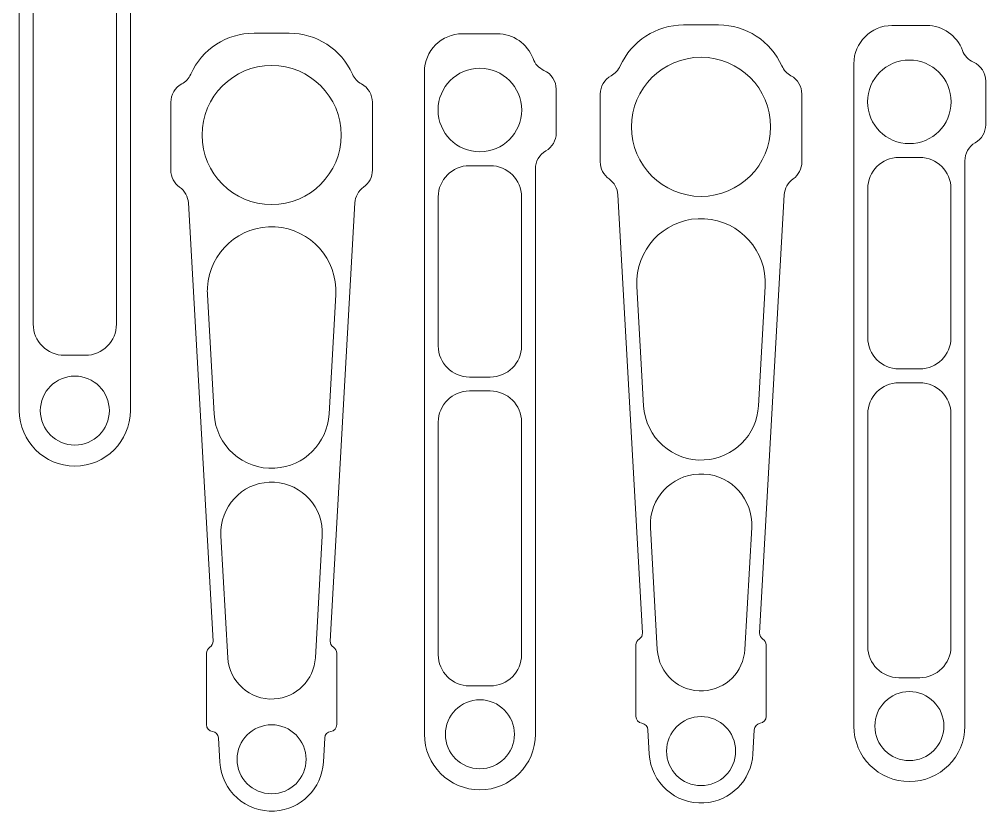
# Model space of a CAD drawing. Header units: inches. Extents: x 2 to 13.3, y -11.5 to -2.3.
# Drawn here: x 7.85 to 13.33, y -11.48 to -6.98 of the extents above; entities that cross this region are included whole.
import ezdxf

# ---------------------------------------------------------------- set-up
doc = ezdxf.new("R2010")
doc.units = ezdxf.units.IN
doc.header["$MEASUREMENT"] = 0
doc.layers.add('Layer 1', color=7, linetype='Continuous')

# ---------------------------------------------------------------- blocks, each defined once
blk = doc.blocks.new('block 42')
at = {"layer": 'Layer 1', "lineweight": 0}
blk.add_open_spline([(8.2324, -2.8302), (8.2324, -2.7937), (8.2029, -2.7642), (8.1664, -2.7642), (8.13, -2.7642), (8.1005, -2.7937), (8.1005, -2.8302), (8.1005, -2.8666), (8.13, -2.8961), (8.1664, -2.8961), (8.2029, -2.8961), (8.2324, -2.8666), (8.2324, -2.8302), (8.2324, -2.8302), (8.2324, -2.8302), (8.2324, -2.8302)], degree=3, knots=[0, 0, 0, 0, 1, 1, 1, 2, 2, 2, 3, 3, 3, 4, 4, 4, 5, 5, 5, 5], dxfattribs=at)
blk = doc.blocks.new('block 43')
at = {"layer": 'Layer 1', "lineweight": 0}
blk.add_open_spline([(8.3623, -9.2003), (8.3623, -9.0921), (8.2746, -9.0044), (8.1664, -9.0044), (8.0583, -9.0044), (7.9706, -9.0921), (7.9706, -9.2003), (7.9706, -9.3084), (8.0583, -9.3961), (8.1664, -9.3961), (8.2746, -9.3961), (8.3623, -9.3084), (8.3623, -9.2003), (8.3623, -9.2003), (8.3623, -9.2003), (8.3623, -9.2003)], degree=3, knots=[0, 0, 0, 0, 1, 1, 1, 2, 2, 2, 3, 3, 3, 4, 4, 4, 5, 5, 5, 5], dxfattribs=at)
blk = doc.blocks.new('block 44')
at = {"layer": 'Layer 1', "lineweight": 0}
blk.add_lwpolyline([(7.9302, -5.7987), (7.9302, -3.2042)], dxfattribs=at)
blk = doc.blocks.new('block 45')
at = {"layer": 'Layer 1', "lineweight": 0}
blk.add_open_spline([(8.1074, -3.027), (8.0095, -3.027), (7.9302, -3.1063), (7.9302, -3.2042)], degree=3, dxfattribs=at)
blk = doc.blocks.new('block 46')
at = {"layer": 'Layer 1', "lineweight": 0}
blk.add_lwpolyline([(8.1074, -3.027), (8.2255, -3.027)], dxfattribs=at)
blk = doc.blocks.new('block 47')
at = {"layer": 'Layer 1', "lineweight": 0}
blk.add_open_spline([(8.4027, -3.2042), (8.4027, -3.1063), (8.3233, -3.027), (8.2255, -3.027)], degree=3, dxfattribs=at)
blk = doc.blocks.new('block 48')
at = {"layer": 'Layer 1', "lineweight": 0}
blk.add_lwpolyline([(8.4027, -3.2042), (8.4027, -5.7987)], dxfattribs=at)
blk = doc.blocks.new('block 49')
at = {"layer": 'Layer 1', "lineweight": 0}
blk.add_open_spline([(8.2255, -5.9758), (8.3233, -5.9758), (8.4027, -5.8965), (8.4027, -5.7987)], degree=3, dxfattribs=at)
blk = doc.blocks.new('block 50')
at = {"layer": 'Layer 1', "lineweight": 0}
blk.add_lwpolyline([(8.2255, -5.9758), (8.1074, -5.9758)], dxfattribs=at)
blk = doc.blocks.new('block 51')
at = {"layer": 'Layer 1', "lineweight": 0}
blk.add_open_spline([(7.9302, -5.7987), (7.9302, -5.8965), (8.0095, -5.9758), (8.1074, -5.9758)], degree=3, dxfattribs=at)
blk = doc.blocks.new('block 52')
at = {"layer": 'Layer 1', "lineweight": 0}
blk.add_lwpolyline([(7.9302, -8.7091), (7.9302, -6.2318)], dxfattribs=at)
blk = doc.blocks.new('block 53')
at = {"layer": 'Layer 1', "lineweight": 0}
blk.add_open_spline([(8.1074, -6.0546), (8.0095, -6.0546), (7.9302, -6.1339), (7.9302, -6.2318)], degree=3, dxfattribs=at)
blk = doc.blocks.new('block 54')
at = {"layer": 'Layer 1', "lineweight": 0}
blk.add_lwpolyline([(8.1074, -6.0546), (8.2255, -6.0546)], dxfattribs=at)
blk = doc.blocks.new('block 55')
at = {"layer": 'Layer 1', "lineweight": 0}
blk.add_open_spline([(8.4027, -6.2318), (8.4027, -6.1339), (8.3233, -6.0546), (8.2255, -6.0546)], degree=3, dxfattribs=at)
blk = doc.blocks.new('block 56')
at = {"layer": 'Layer 1', "lineweight": 0}
blk.add_lwpolyline([(8.4027, -6.2318), (8.4027, -8.7091)], dxfattribs=at)
blk = doc.blocks.new('block 57')
at = {"layer": 'Layer 1', "lineweight": 0}
blk.add_open_spline([(8.2255, -8.8863), (8.3233, -8.8863), (8.4027, -8.807), (8.4027, -8.7091)], degree=3, dxfattribs=at)
blk = doc.blocks.new('block 58')
at = {"layer": 'Layer 1', "lineweight": 0}
blk.add_lwpolyline([(8.2255, -8.8863), (8.1074, -8.8863)], dxfattribs=at)
blk = doc.blocks.new('block 59')
at = {"layer": 'Layer 1', "lineweight": 0}
blk.add_open_spline([(7.9302, -8.7091), (7.9302, -8.807), (8.0095, -8.8863), (8.1074, -8.8863)], degree=3, dxfattribs=at)
blk = doc.blocks.new('block 60')
at = {"layer": 'Layer 1', "lineweight": 0}
blk.add_lwpolyline([(7.8515, -2.8302), (7.8515, -9.2003)], dxfattribs=at)
blk = doc.blocks.new('block 61')
at = {"layer": 'Layer 1', "lineweight": 0}
blk.add_open_spline([(7.8515, -9.2003), (7.8515, -9.3742), (7.9925, -9.5152), (8.1664, -9.5152), (8.3404, -9.5152), (8.4814, -9.3742), (8.4814, -9.2003)], degree=3, knots=[0, 0, 0, 0, 1, 1, 1, 2, 2, 2, 2], dxfattribs=at)
blk = doc.blocks.new('block 62')
at = {"layer": 'Layer 1', "lineweight": 0}
blk.add_lwpolyline([(8.4814, -9.2003), (8.4814, -2.8302)], dxfattribs=at)
blk = doc.blocks.new('block 63')
at = {"layer": 'Layer 1', "lineweight": 0}
blk.add_open_spline([(8.4814, -2.8302), (8.4814, -2.6562), (8.3404, -2.5152), (8.1664, -2.5152), (7.9925, -2.5152), (7.8515, -2.6562), (7.8515, -2.8302)], degree=3, knots=[0, 0, 0, 0, 1, 1, 1, 2, 2, 2, 2], dxfattribs=at)
blk = doc.blocks.new('block 41')
at = {"layer": 'Layer 1'}
for name in ['block 63', 'block 42', 'block 60', 'block 62', 'block 45', 'block 46', 'block 47', 'block 44', 'block 48', 'block 51', 'block 49', 'block 50', 'block 53', 'block 54', 'block 55', 'block 52', 'block 56', 'block 59', 'block 57', 'block 58', 'block 43', 'block 61']:
    blk.add_blockref(name, (0, 0), dxfattribs=at)
blk = doc.blocks.new('block 228')
at = {"layer": 'Layer 1', "lineweight": 0}
blk.add_open_spline([(9.4787, -11.1793), (9.4787, -11.0711), (9.391, -10.9834), (9.2829, -10.9834), (9.1747, -10.9834), (9.087, -11.0711), (9.087, -11.1793), (9.087, -11.2875), (9.1747, -11.3751), (9.2829, -11.3751), (9.391, -11.3751), (9.4787, -11.2875), (9.4787, -11.1793), (9.4787, -11.1793), (9.4787, -11.1793), (9.4787, -11.1793)], degree=3, knots=[0, 0, 0, 0, 1, 1, 1, 2, 2, 2, 3, 3, 3, 4, 4, 4, 5, 5, 5, 5], dxfattribs=at)
blk = doc.blocks.new('block 229')
at = {"layer": 'Layer 1', "lineweight": 0}
blk.add_open_spline([(9.6775, -7.636), (9.6775, -7.418), (9.5008, -7.2413), (9.2828, -7.2413), (9.0648, -7.2413), (8.8881, -7.418), (8.8881, -7.636), (8.8881, -7.854), (9.0648, -8.0307), (9.2828, -8.0307), (9.5008, -8.0307), (9.6775, -7.854), (9.6775, -7.636), (9.6775, -7.636), (9.6775, -7.636), (9.6775, -7.636)], degree=3, knots=[0, 0, 0, 0, 1, 1, 1, 2, 2, 2, 3, 3, 3, 4, 4, 4, 5, 5, 5, 5], dxfattribs=at)
blk = doc.blocks.new('block 230')
at = {"layer": 'Layer 1', "lineweight": 0}
blk.add_open_spline([(9.8048, -7.9318), (9.8361, -7.9097), (9.8547, -7.8737), (9.8547, -7.8354)], degree=3, dxfattribs=at)
blk = doc.blocks.new('block 231')
at = {"layer": 'Layer 1', "lineweight": 0}
blk.add_lwpolyline([(9.8547, -7.8354), (9.8547, -7.45)], dxfattribs=at)
blk = doc.blocks.new('block 232')
at = {"layer": 'Layer 1', "lineweight": 0}
blk.add_open_spline([(9.8547, -7.45), (9.8547, -7.4067), (9.831, -7.3668), (9.793, -7.3462)], degree=3, dxfattribs=at)
blk = doc.blocks.new('block 233')
at = {"layer": 'Layer 1', "lineweight": 0}
blk.add_open_spline([(9.7416, -7.2907), (9.7522, -7.3143), (9.7702, -7.3338), (9.793, -7.3462)], degree=3, dxfattribs=at)
blk = doc.blocks.new('block 234')
at = {"layer": 'Layer 1', "lineweight": 0}
blk.add_open_spline([(9.7416, -7.2907), (9.6782, -7.149), (9.5374, -7.0579), (9.3823, -7.0579)], degree=3, dxfattribs=at)
blk = doc.blocks.new('block 235')
at = {"layer": 'Layer 1', "lineweight": 0}
blk.add_lwpolyline([(9.3823, -7.0579), (9.1834, -7.0579)], dxfattribs=at)
blk = doc.blocks.new('block 236')
at = {"layer": 'Layer 1', "lineweight": 0}
blk.add_open_spline([(9.1834, -7.0579), (9.0283, -7.0579), (8.8875, -7.149), (8.8241, -7.2907)], degree=3, dxfattribs=at)
blk = doc.blocks.new('block 237')
at = {"layer": 'Layer 1', "lineweight": 0}
blk.add_open_spline([(8.7727, -7.3462), (8.7955, -7.3338), (8.8135, -7.3143), (8.8241, -7.2907)], degree=3, dxfattribs=at)
blk = doc.blocks.new('block 238')
at = {"layer": 'Layer 1', "lineweight": 0}
blk.add_open_spline([(8.7727, -7.3462), (8.7347, -7.3668), (8.711, -7.4067), (8.711, -7.45)], degree=3, dxfattribs=at)
blk = doc.blocks.new('block 239')
at = {"layer": 'Layer 1', "lineweight": 0}
blk.add_lwpolyline([(8.711, -7.45), (8.711, -7.8354)], dxfattribs=at)
blk = doc.blocks.new('block 240')
at = {"layer": 'Layer 1', "lineweight": 0}
blk.add_open_spline([(8.711, -7.8354), (8.711, -7.8737), (8.7296, -7.9097), (8.7609, -7.9318)], degree=3, dxfattribs=at)
blk = doc.blocks.new('block 241')
at = {"layer": 'Layer 1', "lineweight": 0}
blk.add_open_spline([(8.8106, -8.0216), (8.8086, -7.9857), (8.7903, -7.9526), (8.7609, -7.9318)], degree=3, dxfattribs=at)
blk = doc.blocks.new('block 242')
at = {"layer": 'Layer 1', "lineweight": 0}
blk.add_lwpolyline([(8.8106, -8.0216), (8.9504, -10.5079)], dxfattribs=at)
blk = doc.blocks.new('block 243')
at = {"layer": 'Layer 1', "lineweight": 0}
blk.add_open_spline([(8.9319, -10.5435), (8.9441, -10.5359), (8.9512, -10.5222), (8.9504, -10.5079)], degree=3, dxfattribs=at)
blk = doc.blocks.new('block 244')
at = {"layer": 'Layer 1', "lineweight": 0}
blk.add_open_spline([(8.9319, -10.5435), (8.9203, -10.5507), (8.9133, -10.5633), (8.9133, -10.5769)], degree=3, dxfattribs=at)
blk = doc.blocks.new('block 245')
at = {"layer": 'Layer 1', "lineweight": 0}
blk.add_lwpolyline([(8.9133, -10.5769), (8.9133, -10.9824)], dxfattribs=at)
blk = doc.blocks.new('block 246')
at = {"layer": 'Layer 1', "lineweight": 0}
blk.add_open_spline([(8.9133, -10.9824), (8.9133, -11.0021), (8.9279, -11.0188), (8.9473, -11.0214)], degree=3, dxfattribs=at)
blk = doc.blocks.new('block 247')
at = {"layer": 'Layer 1', "lineweight": 0}
blk.add_open_spline([(8.9813, -11.0583), (8.9802, -11.0394), (8.966, -11.024), (8.9473, -11.0214)], degree=3, dxfattribs=at)
blk = doc.blocks.new('block 248')
at = {"layer": 'Layer 1', "lineweight": 0}
blk.add_lwpolyline([(8.9813, -11.0583), (8.989, -11.1958)], dxfattribs=at)
blk = doc.blocks.new('block 249')
at = {"layer": 'Layer 1', "lineweight": 0}
blk.add_open_spline([(8.989, -11.1958), (8.9981, -11.3581), (9.1371, -11.4822), (9.2994, -11.4731), (9.4489, -11.4647), (9.5683, -11.3453), (9.5767, -11.1958)], degree=3, knots=[0, 0, 0, 0, 1, 1, 1, 2, 2, 2, 2], dxfattribs=at)
blk = doc.blocks.new('block 250')
at = {"layer": 'Layer 1', "lineweight": 0}
blk.add_lwpolyline([(9.5767, -11.1958), (9.5844, -11.0583)], dxfattribs=at)
blk = doc.blocks.new('block 251')
at = {"layer": 'Layer 1', "lineweight": 0}
blk.add_open_spline([(9.6184, -11.0214), (9.5997, -11.024), (9.5855, -11.0394), (9.5844, -11.0583)], degree=3, dxfattribs=at)
blk = doc.blocks.new('block 252')
at = {"layer": 'Layer 1', "lineweight": 0}
blk.add_open_spline([(9.6184, -11.0214), (9.6379, -11.0188), (9.6524, -11.0021), (9.6524, -10.9824)], degree=3, dxfattribs=at)
blk = doc.blocks.new('block 253')
at = {"layer": 'Layer 1', "lineweight": 0}
blk.add_lwpolyline([(9.6524, -10.9824), (9.6524, -10.5769)], dxfattribs=at)
blk = doc.blocks.new('block 254')
at = {"layer": 'Layer 1', "lineweight": 0}
blk.add_open_spline([(9.6524, -10.5769), (9.6524, -10.5633), (9.6454, -10.5507), (9.6338, -10.5435)], degree=3, dxfattribs=at)
blk = doc.blocks.new('block 255')
at = {"layer": 'Layer 1', "lineweight": 0}
blk.add_open_spline([(9.6153, -10.5079), (9.6145, -10.5222), (9.6216, -10.5359), (9.6338, -10.5435)], degree=3, dxfattribs=at)
blk = doc.blocks.new('block 256')
at = {"layer": 'Layer 1', "lineweight": 0}
blk.add_lwpolyline([(9.6153, -10.5079), (9.7551, -8.0216)], dxfattribs=at)
blk = doc.blocks.new('block 257')
at = {"layer": 'Layer 1', "lineweight": 0}
blk.add_open_spline([(9.8048, -7.9318), (9.7754, -7.9526), (9.7571, -7.9857), (9.7551, -8.0216)], degree=3, dxfattribs=at)
blk = doc.blocks.new('block 258')
at = {"layer": 'Layer 1', "lineweight": 0}
blk.add_lwpolyline([(8.9568, -9.2193), (8.9188, -8.5423)], dxfattribs=at)
blk = doc.blocks.new('block 259')
at = {"layer": 'Layer 1', "lineweight": 0}
blk.add_open_spline([(9.6469, -8.5423), (9.6582, -8.3412), (9.5044, -8.169), (9.3033, -8.1577), (9.1022, -8.1464), (8.9301, -8.3003), (8.9188, -8.5013), (8.918, -8.515), (8.918, -8.5286), (8.9188, -8.5423)], degree=3, knots=[0, 0, 0, 0, 1, 1, 1, 2, 2, 2, 3, 3, 3, 3], dxfattribs=at)
blk = doc.blocks.new('block 260')
at = {"layer": 'Layer 1', "lineweight": 0}
blk.add_lwpolyline([(9.6469, -8.5423), (9.6089, -9.2193)], dxfattribs=at)
blk = doc.blocks.new('block 261')
at = {"layer": 'Layer 1', "lineweight": 0}
blk.add_open_spline([(8.9568, -9.2193), (8.9669, -9.3993), (9.1211, -9.5371), (9.3012, -9.527), (9.4671, -9.5177), (9.5996, -9.3852), (9.6089, -9.2193)], degree=3, knots=[0, 0, 0, 0, 1, 1, 1, 2, 2, 2, 2], dxfattribs=at)
blk = doc.blocks.new('block 262')
at = {"layer": 'Layer 1', "lineweight": 0}
blk.add_lwpolyline([(9.0345, -10.6027), (8.9956, -9.9101)], dxfattribs=at)
blk = doc.blocks.new('block 263')
at = {"layer": 'Layer 1', "lineweight": 0}
blk.add_open_spline([(9.5701, -9.9101), (9.579, -9.7514), (9.4576, -9.6156), (9.299, -9.6067), (9.1404, -9.5978), (9.0045, -9.7191), (8.9956, -9.8778), (8.995, -9.8885), (8.995, -9.8993), (8.9956, -9.9101)], degree=3, knots=[0, 0, 0, 0, 1, 1, 1, 2, 2, 2, 3, 3, 3, 3], dxfattribs=at)
blk = doc.blocks.new('block 264')
at = {"layer": 'Layer 1', "lineweight": 0}
blk.add_lwpolyline([(9.5701, -9.9101), (9.5311, -10.6027)], dxfattribs=at)
blk = doc.blocks.new('block 265')
at = {"layer": 'Layer 1', "lineweight": 0}
blk.add_open_spline([(9.0345, -10.6027), (9.0423, -10.7398), (9.1597, -10.8447), (9.2968, -10.837), (9.4232, -10.8299), (9.524, -10.7291), (9.5311, -10.6027)], degree=3, knots=[0, 0, 0, 0, 1, 1, 1, 2, 2, 2, 2], dxfattribs=at)
blk = doc.blocks.new('block 227')
at = {"layer": 'Layer 1'}
for name in ['block 236', 'block 235', 'block 234', 'block 237', 'block 229', 'block 233', 'block 238', 'block 232', 'block 239', 'block 231', 'block 240', 'block 230', 'block 241', 'block 257', 'block 242', 'block 256', 'block 259', 'block 258', 'block 260', 'block 261', 'block 263', 'block 262', 'block 264', 'block 243', 'block 255', 'block 244', 'block 245', 'block 254', 'block 253', 'block 265', 'block 246', 'block 228', 'block 252', 'block 247', 'block 248', 'block 250', 'block 251', 'block 249']:
    blk.add_blockref(name, (0, 0), dxfattribs=at)
blk = doc.blocks.new('block 289')
at = {"layer": 'Layer 1', "lineweight": 0}
blk.add_open_spline([(10.6605, -11.0374), (10.6605, -10.9292), (10.5728, -10.8415), (10.4646, -10.8415), (10.3565, -10.8415), (10.2688, -10.9292), (10.2688, -11.0374), (10.2688, -11.1456), (10.3565, -11.2332), (10.4646, -11.2332), (10.5728, -11.2332), (10.6605, -11.1456), (10.6605, -11.0374), (10.6605, -11.0374), (10.6605, -11.0374), (10.6605, -11.0374)], degree=3, knots=[0, 0, 0, 0, 1, 1, 1, 2, 2, 2, 3, 3, 3, 4, 4, 4, 5, 5, 5, 5], dxfattribs=at)
blk = doc.blocks.new('block 290')
at = {"layer": 'Layer 1', "lineweight": 0}
blk.add_open_spline([(10.7018, -7.4941), (10.7018, -7.3631), (10.5956, -7.2569), (10.4646, -7.2569), (10.3336, -7.2569), (10.2274, -7.3631), (10.2274, -7.4941), (10.2274, -7.6251), (10.3336, -7.7313), (10.4646, -7.7313), (10.5956, -7.7313), (10.7018, -7.6251), (10.7018, -7.4941), (10.7018, -7.4941), (10.7018, -7.4941), (10.7018, -7.4941)], degree=3, knots=[0, 0, 0, 0, 1, 1, 1, 2, 2, 2, 3, 3, 3, 4, 4, 4, 5, 5, 5, 5], dxfattribs=at)
blk = doc.blocks.new('block 291')
at = {"layer": 'Layer 1', "lineweight": 0}
blk.add_open_spline([(10.2284, -8.8327), (10.2284, -8.9305), (10.3077, -9.0098), (10.4056, -9.0098)], degree=3, dxfattribs=at)
blk = doc.blocks.new('block 292')
at = {"layer": 'Layer 1', "lineweight": 0}
blk.add_lwpolyline([(10.5237, -9.0098), (10.4056, -9.0098)], dxfattribs=at)
blk = doc.blocks.new('block 293')
at = {"layer": 'Layer 1', "lineweight": 0}
blk.add_open_spline([(10.5237, -9.0098), (10.6215, -9.0098), (10.7008, -8.9305), (10.7008, -8.8327)], degree=3, dxfattribs=at)
blk = doc.blocks.new('block 294')
at = {"layer": 'Layer 1', "lineweight": 0}
blk.add_lwpolyline([(10.7008, -7.9872), (10.7008, -8.8327)], dxfattribs=at)
blk = doc.blocks.new('block 295')
at = {"layer": 'Layer 1', "lineweight": 0}
blk.add_open_spline([(10.7008, -7.9872), (10.7008, -7.8894), (10.6215, -7.81), (10.5237, -7.81)], degree=3, dxfattribs=at)
blk = doc.blocks.new('block 296')
at = {"layer": 'Layer 1', "lineweight": 0}
blk.add_lwpolyline([(10.4056, -7.81), (10.5237, -7.81)], dxfattribs=at)
blk = doc.blocks.new('block 297')
at = {"layer": 'Layer 1', "lineweight": 0}
blk.add_open_spline([(10.4056, -7.81), (10.3077, -7.81), (10.2284, -7.8894), (10.2284, -7.9872)], degree=3, dxfattribs=at)
blk = doc.blocks.new('block 298')
at = {"layer": 'Layer 1', "lineweight": 0}
blk.add_lwpolyline([(10.2284, -8.8327), (10.2284, -7.9872)], dxfattribs=at)
blk = doc.blocks.new('block 299')
at = {"layer": 'Layer 1', "lineweight": 0}
blk.add_lwpolyline([(10.2284, -10.5856), (10.2284, -9.2657)], dxfattribs=at)
blk = doc.blocks.new('block 300')
at = {"layer": 'Layer 1', "lineweight": 0}
blk.add_open_spline([(10.4056, -9.0886), (10.3077, -9.0886), (10.2284, -9.1679), (10.2284, -9.2657)], degree=3, dxfattribs=at)
blk = doc.blocks.new('block 301')
at = {"layer": 'Layer 1', "lineweight": 0}
blk.add_lwpolyline([(10.4056, -9.0886), (10.5237, -9.0886)], dxfattribs=at)
blk = doc.blocks.new('block 302')
at = {"layer": 'Layer 1', "lineweight": 0}
blk.add_open_spline([(10.7008, -9.2657), (10.7008, -9.1679), (10.6215, -9.0886), (10.5237, -9.0886)], degree=3, dxfattribs=at)
blk = doc.blocks.new('block 303')
at = {"layer": 'Layer 1', "lineweight": 0}
blk.add_lwpolyline([(10.7008, -9.2657), (10.7008, -10.5856)], dxfattribs=at)
blk = doc.blocks.new('block 304')
at = {"layer": 'Layer 1', "lineweight": 0}
blk.add_open_spline([(10.5237, -10.7628), (10.6215, -10.7628), (10.7008, -10.6835), (10.7008, -10.5856)], degree=3, dxfattribs=at)
blk = doc.blocks.new('block 305')
at = {"layer": 'Layer 1', "lineweight": 0}
blk.add_lwpolyline([(10.5237, -10.7628), (10.4056, -10.7628)], dxfattribs=at)
blk = doc.blocks.new('block 306')
at = {"layer": 'Layer 1', "lineweight": 0}
blk.add_open_spline([(10.2284, -10.5856), (10.2284, -10.6835), (10.3077, -10.7628), (10.4056, -10.7628)], degree=3, dxfattribs=at)
blk = doc.blocks.new('block 307')
at = {"layer": 'Layer 1', "lineweight": 0}
blk.add_open_spline([(10.8977, -7.3766), (10.8977, -7.3301), (10.8705, -7.288), (10.8282, -7.2689)], degree=3, dxfattribs=at)
blk = doc.blocks.new('block 308')
at = {"layer": 'Layer 1', "lineweight": 0}
blk.add_lwpolyline([(10.8977, -7.6242), (10.8977, -7.3766)], dxfattribs=at)
blk = doc.blocks.new('block 309')
at = {"layer": 'Layer 1', "lineweight": 0}
blk.add_open_spline([(10.8386, -7.7264), (10.8752, -7.7053), (10.8977, -7.6664), (10.8977, -7.6242)], degree=3, dxfattribs=at)
blk = doc.blocks.new('block 310')
at = {"layer": 'Layer 1', "lineweight": 0}
blk.add_open_spline([(10.8386, -7.7264), (10.8021, -7.7475), (10.7796, -7.7865), (10.7796, -7.8287)], degree=3, dxfattribs=at)
blk = doc.blocks.new('block 311')
at = {"layer": 'Layer 1', "lineweight": 0}
blk.add_lwpolyline([(10.7796, -11.0374), (10.7796, -7.8287)], dxfattribs=at)
blk = doc.blocks.new('block 312')
at = {"layer": 'Layer 1', "lineweight": 0}
blk.add_open_spline([(10.1497, -11.0374), (10.1497, -11.2113), (10.2907, -11.3524), (10.4646, -11.3524), (10.6386, -11.3524), (10.7796, -11.2113), (10.7796, -11.0374)], degree=3, knots=[0, 0, 0, 0, 1, 1, 1, 2, 2, 2, 2], dxfattribs=at)
blk = doc.blocks.new('block 313')
at = {"layer": 'Layer 1', "lineweight": 0}
blk.add_lwpolyline([(10.1497, -7.2775), (10.1497, -11.0374)], dxfattribs=at)
blk = doc.blocks.new('block 314')
at = {"layer": 'Layer 1', "lineweight": 0}
blk.add_open_spline([(10.3662, -7.061), (10.2466, -7.061), (10.1497, -7.158), (10.1497, -7.2775)], degree=3, dxfattribs=at)
blk = doc.blocks.new('block 315')
at = {"layer": 'Layer 1', "lineweight": 0}
blk.add_lwpolyline([(10.5631, -7.061), (10.3662, -7.061)], dxfattribs=at)
blk = doc.blocks.new('block 316')
at = {"layer": 'Layer 1', "lineweight": 0}
blk.add_open_spline([(10.7661, -7.2023), (10.7346, -7.1174), (10.6536, -7.061), (10.5631, -7.061)], degree=3, dxfattribs=at)
blk = doc.blocks.new('block 317')
at = {"layer": 'Layer 1', "lineweight": 0}
blk.add_open_spline([(10.7661, -7.2023), (10.7771, -7.2319), (10.7994, -7.2559), (10.8282, -7.2689)], degree=3, dxfattribs=at)
blk = doc.blocks.new('block 340')
at = {"layer": 'Layer 1', "lineweight": 0}
blk.add_open_spline([(11.9154, -11.1328), (11.9154, -11.0246), (11.8277, -10.937), (11.7196, -10.937), (11.6114, -10.937), (11.5237, -11.0246), (11.5237, -11.1328), (11.5237, -11.241), (11.6114, -11.3287), (11.7196, -11.3287), (11.8277, -11.3287), (11.9154, -11.241), (11.9154, -11.1328), (11.9154, -11.1328), (11.9154, -11.1328), (11.9154, -11.1328)], degree=3, knots=[0, 0, 0, 0, 1, 1, 1, 2, 2, 2, 3, 3, 3, 4, 4, 4, 5, 5, 5, 5], dxfattribs=at)
blk = doc.blocks.new('block 341')
at = {"layer": 'Layer 1', "lineweight": 0}
blk.add_open_spline([(12.1142, -7.5895), (12.1142, -7.3715), (11.9375, -7.1948), (11.7196, -7.1948), (11.5016, -7.1948), (11.3249, -7.3715), (11.3249, -7.5895), (11.3249, -7.8075), (11.5016, -7.9842), (11.7196, -7.9842), (11.9375, -7.9842), (12.1142, -7.8075), (12.1142, -7.5895), (12.1142, -7.5895), (12.1142, -7.5895), (12.1142, -7.5895)], degree=3, knots=[0, 0, 0, 0, 1, 1, 1, 2, 2, 2, 3, 3, 3, 4, 4, 4, 5, 5, 5, 5], dxfattribs=at)
blk = doc.blocks.new('block 342')
at = {"layer": 'Layer 1', "lineweight": 0}
blk.add_open_spline([(12.2415, -7.8853), (12.2728, -7.8632), (12.2914, -7.8273), (12.2914, -7.7889)], degree=3, dxfattribs=at)
blk = doc.blocks.new('block 343')
at = {"layer": 'Layer 1', "lineweight": 0}
blk.add_lwpolyline([(12.2914, -7.7889), (12.2914, -7.4035)], dxfattribs=at)
blk = doc.blocks.new('block 344')
at = {"layer": 'Layer 1', "lineweight": 0}
blk.add_open_spline([(12.2914, -7.4035), (12.2914, -7.3602), (12.2677, -7.3204), (12.2297, -7.2997)], degree=3, dxfattribs=at)
blk = doc.blocks.new('block 345')
at = {"layer": 'Layer 1', "lineweight": 0}
blk.add_open_spline([(12.1783, -7.2442), (12.1889, -7.2678), (12.2069, -7.2873), (12.2297, -7.2997)], degree=3, dxfattribs=at)
blk = doc.blocks.new('block 346')
at = {"layer": 'Layer 1', "lineweight": 0}
blk.add_open_spline([(12.1783, -7.2442), (12.1149, -7.1026), (11.9741, -7.0114), (11.819, -7.0114)], degree=3, dxfattribs=at)
blk = doc.blocks.new('block 347')
at = {"layer": 'Layer 1', "lineweight": 0}
blk.add_lwpolyline([(11.819, -7.0114), (11.6201, -7.0114)], dxfattribs=at)
blk = doc.blocks.new('block 348')
at = {"layer": 'Layer 1', "lineweight": 0}
blk.add_open_spline([(11.6201, -7.0114), (11.465, -7.0114), (11.3242, -7.1026), (11.2608, -7.2442)], degree=3, dxfattribs=at)
blk = doc.blocks.new('block 349')
at = {"layer": 'Layer 1', "lineweight": 0}
blk.add_open_spline([(11.2094, -7.2997), (11.2322, -7.2873), (11.2502, -7.2678), (11.2608, -7.2442)], degree=3, dxfattribs=at)
blk = doc.blocks.new('block 350')
at = {"layer": 'Layer 1', "lineweight": 0}
blk.add_open_spline([(11.2094, -7.2997), (11.1714, -7.3204), (11.1477, -7.3602), (11.1477, -7.4035)], degree=3, dxfattribs=at)
blk = doc.blocks.new('block 351')
at = {"layer": 'Layer 1', "lineweight": 0}
blk.add_lwpolyline([(11.1477, -7.4035), (11.1477, -7.7889)], dxfattribs=at)
blk = doc.blocks.new('block 352')
at = {"layer": 'Layer 1', "lineweight": 0}
blk.add_open_spline([(11.1477, -7.7889), (11.1477, -7.8273), (11.1663, -7.8632), (11.1976, -7.8853)], degree=3, dxfattribs=at)
blk = doc.blocks.new('block 353')
at = {"layer": 'Layer 1', "lineweight": 0}
blk.add_open_spline([(11.2473, -7.9752), (11.2453, -7.9392), (11.227, -7.9061), (11.1976, -7.8853)], degree=3, dxfattribs=at)
blk = doc.blocks.new('block 354')
at = {"layer": 'Layer 1', "lineweight": 0}
blk.add_lwpolyline([(11.2473, -7.9752), (11.3871, -10.4614)], dxfattribs=at)
blk = doc.blocks.new('block 355')
at = {"layer": 'Layer 1', "lineweight": 0}
blk.add_open_spline([(11.3686, -10.497), (11.3808, -10.4894), (11.3879, -10.4757), (11.3871, -10.4614)], degree=3, dxfattribs=at)
blk = doc.blocks.new('block 356')
at = {"layer": 'Layer 1', "lineweight": 0}
blk.add_open_spline([(11.3686, -10.497), (11.357, -10.5042), (11.35, -10.5168), (11.35, -10.5304)], degree=3, dxfattribs=at)
blk = doc.blocks.new('block 357')
at = {"layer": 'Layer 1', "lineweight": 0}
blk.add_lwpolyline([(11.35, -10.5304), (11.35, -10.936)], dxfattribs=at)
blk = doc.blocks.new('block 358')
at = {"layer": 'Layer 1', "lineweight": 0}
blk.add_open_spline([(11.35, -10.936), (11.35, -10.9557), (11.3646, -10.9723), (11.384, -10.975)], degree=3, dxfattribs=at)
blk = doc.blocks.new('block 359')
at = {"layer": 'Layer 1', "lineweight": 0}
blk.add_open_spline([(11.418, -11.0118), (11.4169, -10.993), (11.4027, -10.9776), (11.384, -10.975)], degree=3, dxfattribs=at)
blk = doc.blocks.new('block 360')
at = {"layer": 'Layer 1', "lineweight": 0}
blk.add_lwpolyline([(11.418, -11.0118), (11.4257, -11.1493)], dxfattribs=at)
blk = doc.blocks.new('block 361')
at = {"layer": 'Layer 1', "lineweight": 0}
blk.add_open_spline([(11.4257, -11.1493), (11.4348, -11.3116), (11.5738, -11.4358), (11.7361, -11.4267), (11.8856, -11.4183), (12.005, -11.2989), (12.0134, -11.1493)], degree=3, knots=[0, 0, 0, 0, 1, 1, 1, 2, 2, 2, 2], dxfattribs=at)
blk = doc.blocks.new('block 362')
at = {"layer": 'Layer 1', "lineweight": 0}
blk.add_lwpolyline([(12.0134, -11.1493), (12.0211, -11.0118)], dxfattribs=at)
blk = doc.blocks.new('block 363')
at = {"layer": 'Layer 1', "lineweight": 0}
blk.add_open_spline([(12.0551, -10.975), (12.0364, -10.9776), (12.0222, -10.993), (12.0211, -11.0118)], degree=3, dxfattribs=at)
blk = doc.blocks.new('block 364')
at = {"layer": 'Layer 1', "lineweight": 0}
blk.add_open_spline([(12.0551, -10.975), (12.0746, -10.9723), (12.0891, -10.9557), (12.0891, -10.936)], degree=3, dxfattribs=at)
blk = doc.blocks.new('block 365')
at = {"layer": 'Layer 1', "lineweight": 0}
blk.add_lwpolyline([(12.0891, -10.936), (12.0891, -10.5304)], dxfattribs=at)
blk = doc.blocks.new('block 366')
at = {"layer": 'Layer 1', "lineweight": 0}
blk.add_open_spline([(12.0891, -10.5304), (12.0891, -10.5168), (12.0821, -10.5042), (12.0705, -10.497)], degree=3, dxfattribs=at)
blk = doc.blocks.new('block 367')
at = {"layer": 'Layer 1', "lineweight": 0}
blk.add_open_spline([(12.052, -10.4614), (12.0512, -10.4757), (12.0583, -10.4894), (12.0705, -10.497)], degree=3, dxfattribs=at)
blk = doc.blocks.new('block 368')
at = {"layer": 'Layer 1', "lineweight": 0}
blk.add_lwpolyline([(12.052, -10.4614), (12.1918, -7.9752)], dxfattribs=at)
blk = doc.blocks.new('block 369')
at = {"layer": 'Layer 1', "lineweight": 0}
blk.add_open_spline([(12.2415, -7.8853), (12.2121, -7.9061), (12.1938, -7.9392), (12.1918, -7.9752)], degree=3, dxfattribs=at)
blk = doc.blocks.new('block 370')
at = {"layer": 'Layer 1', "lineweight": 0}
blk.add_lwpolyline([(11.3935, -9.1728), (11.3555, -8.4958)], dxfattribs=at)
blk = doc.blocks.new('block 371')
at = {"layer": 'Layer 1', "lineweight": 0}
blk.add_open_spline([(12.0836, -8.4958), (12.0949, -8.2947), (11.9411, -8.1225), (11.74, -8.1112), (11.5389, -8.0999), (11.3668, -8.2538), (11.3555, -8.4549), (11.3547, -8.4685), (11.3547, -8.4822), (11.3555, -8.4958)], degree=3, knots=[0, 0, 0, 0, 1, 1, 1, 2, 2, 2, 3, 3, 3, 3], dxfattribs=at)
blk = doc.blocks.new('block 372')
at = {"layer": 'Layer 1', "lineweight": 0}
blk.add_lwpolyline([(12.0836, -8.4958), (12.0456, -9.1728)], dxfattribs=at)
blk = doc.blocks.new('block 373')
at = {"layer": 'Layer 1', "lineweight": 0}
blk.add_open_spline([(11.3935, -9.1728), (11.4036, -9.3529), (11.5578, -9.4906), (11.7379, -9.4805), (11.9038, -9.4712), (12.0363, -9.3387), (12.0456, -9.1728)], degree=3, knots=[0, 0, 0, 0, 1, 1, 1, 2, 2, 2, 2], dxfattribs=at)
blk = doc.blocks.new('block 374')
at = {"layer": 'Layer 1', "lineweight": 0}
blk.add_lwpolyline([(11.4712, -10.5562), (11.4323, -9.8636)], dxfattribs=at)
blk = doc.blocks.new('block 375')
at = {"layer": 'Layer 1', "lineweight": 0}
blk.add_open_spline([(12.0068, -9.8636), (12.0157, -9.7049), (11.8943, -9.5691), (11.7357, -9.5602), (11.5771, -9.5513), (11.4412, -9.6727), (11.4323, -9.8313), (11.4317, -9.842), (11.4317, -9.8528), (11.4323, -9.8636)], degree=3, knots=[0, 0, 0, 0, 1, 1, 1, 2, 2, 2, 3, 3, 3, 3], dxfattribs=at)
blk = doc.blocks.new('block 376')
at = {"layer": 'Layer 1', "lineweight": 0}
blk.add_lwpolyline([(12.0068, -9.8636), (11.9678, -10.5562)], dxfattribs=at)
blk = doc.blocks.new('block 377')
at = {"layer": 'Layer 1', "lineweight": 0}
blk.add_open_spline([(11.4712, -10.5562), (11.479, -10.6934), (11.5964, -10.7983), (11.7335, -10.7906), (11.8599, -10.7835), (11.9607, -10.6826), (11.9678, -10.5562)], degree=3, knots=[0, 0, 0, 0, 1, 1, 1, 2, 2, 2, 2], dxfattribs=at)
blk = doc.blocks.new('block 339')
at = {"layer": 'Layer 1'}
for name in ['block 348', 'block 347', 'block 346', 'block 341', 'block 349', 'block 345', 'block 350', 'block 344', 'block 351', 'block 343', 'block 352', 'block 342', 'block 353', 'block 369', 'block 354', 'block 368', 'block 371', 'block 370', 'block 372', 'block 373', 'block 375', 'block 374', 'block 376', 'block 355', 'block 367', 'block 356', 'block 366', 'block 357', 'block 377', 'block 365', 'block 358', 'block 340', 'block 364', 'block 359', 'block 360', 'block 362', 'block 363', 'block 361']:
    blk.add_blockref(name, (0, 0), dxfattribs=at)
blk = doc.blocks.new('block 379')
at = {"layer": 'Layer 1', "lineweight": 0}
blk.add_open_spline([(13.0972, -10.9909), (13.0972, -10.8827), (13.0095, -10.7951), (12.9013, -10.7951), (12.7932, -10.7951), (12.7055, -10.8827), (12.7055, -10.9909), (12.7055, -11.0991), (12.7932, -11.1868), (12.9013, -11.1868), (13.0095, -11.1868), (13.0972, -11.0991), (13.0972, -10.9909), (13.0972, -10.9909), (13.0972, -10.9909), (13.0972, -10.9909)], degree=3, knots=[0, 0, 0, 0, 1, 1, 1, 2, 2, 2, 3, 3, 3, 4, 4, 4, 5, 5, 5, 5], dxfattribs=at)
blk = doc.blocks.new('block 380')
at = {"layer": 'Layer 1', "lineweight": 0}
blk.add_open_spline([(13.1385, -7.4476), (13.1385, -7.3166), (13.0323, -7.2104), (12.9013, -7.2104), (12.7703, -7.2104), (12.6641, -7.3166), (12.6641, -7.4476), (12.6641, -7.5786), (12.7703, -7.6848), (12.9013, -7.6848), (13.0323, -7.6848), (13.1385, -7.5786), (13.1385, -7.4476), (13.1385, -7.4476), (13.1385, -7.4476), (13.1385, -7.4476)], degree=3, knots=[0, 0, 0, 0, 1, 1, 1, 2, 2, 2, 3, 3, 3, 4, 4, 4, 5, 5, 5, 5], dxfattribs=at)
blk = doc.blocks.new('block 381')
at = {"layer": 'Layer 1', "lineweight": 0}
blk.add_open_spline([(12.6651, -8.7862), (12.6651, -8.884), (12.7444, -8.9634), (12.8423, -8.9634)], degree=3, dxfattribs=at)
blk = doc.blocks.new('block 382')
at = {"layer": 'Layer 1', "lineweight": 0}
blk.add_lwpolyline([(12.9604, -8.9634), (12.8423, -8.9634)], dxfattribs=at)
blk = doc.blocks.new('block 383')
at = {"layer": 'Layer 1', "lineweight": 0}
blk.add_open_spline([(12.9604, -8.9634), (13.0582, -8.9634), (13.1375, -8.884), (13.1375, -8.7862)], degree=3, dxfattribs=at)
blk = doc.blocks.new('block 384')
at = {"layer": 'Layer 1', "lineweight": 0}
blk.add_lwpolyline([(13.1375, -7.9407), (13.1375, -8.7862)], dxfattribs=at)
blk = doc.blocks.new('block 385')
at = {"layer": 'Layer 1', "lineweight": 0}
blk.add_open_spline([(13.1375, -7.9407), (13.1375, -7.8429), (13.0582, -7.7635), (12.9604, -7.7635)], degree=3, dxfattribs=at)
blk = doc.blocks.new('block 386')
at = {"layer": 'Layer 1', "lineweight": 0}
blk.add_lwpolyline([(12.8423, -7.7635), (12.9604, -7.7635)], dxfattribs=at)
blk = doc.blocks.new('block 387')
at = {"layer": 'Layer 1', "lineweight": 0}
blk.add_open_spline([(12.8423, -7.7635), (12.7444, -7.7635), (12.6651, -7.8429), (12.6651, -7.9407)], degree=3, dxfattribs=at)
blk = doc.blocks.new('block 388')
at = {"layer": 'Layer 1', "lineweight": 0}
blk.add_lwpolyline([(12.6651, -8.7862), (12.6651, -7.9407)], dxfattribs=at)
blk = doc.blocks.new('block 389')
at = {"layer": 'Layer 1', "lineweight": 0}
blk.add_lwpolyline([(12.6651, -10.5391), (12.6651, -9.2193)], dxfattribs=at)
blk = doc.blocks.new('block 390')
at = {"layer": 'Layer 1', "lineweight": 0}
blk.add_open_spline([(12.8423, -9.0421), (12.7444, -9.0421), (12.6651, -9.1214), (12.6651, -9.2193)], degree=3, dxfattribs=at)
blk = doc.blocks.new('block 391')
at = {"layer": 'Layer 1', "lineweight": 0}
blk.add_lwpolyline([(12.8423, -9.0421), (12.9604, -9.0421)], dxfattribs=at)
blk = doc.blocks.new('block 392')
at = {"layer": 'Layer 1', "lineweight": 0}
blk.add_open_spline([(13.1375, -9.2193), (13.1375, -9.1214), (13.0582, -9.0421), (12.9604, -9.0421)], degree=3, dxfattribs=at)
blk = doc.blocks.new('block 393')
at = {"layer": 'Layer 1', "lineweight": 0}
blk.add_lwpolyline([(13.1375, -9.2193), (13.1375, -10.5391)], dxfattribs=at)
blk = doc.blocks.new('block 394')
at = {"layer": 'Layer 1', "lineweight": 0}
blk.add_open_spline([(12.9604, -10.7163), (13.0582, -10.7163), (13.1375, -10.637), (13.1375, -10.5391)], degree=3, dxfattribs=at)
blk = doc.blocks.new('block 395')
at = {"layer": 'Layer 1', "lineweight": 0}
blk.add_lwpolyline([(12.9604, -10.7163), (12.8423, -10.7163)], dxfattribs=at)
blk = doc.blocks.new('block 396')
at = {"layer": 'Layer 1', "lineweight": 0}
blk.add_open_spline([(12.6651, -10.5391), (12.6651, -10.637), (12.7444, -10.7163), (12.8423, -10.7163)], degree=3, dxfattribs=at)
blk = doc.blocks.new('block 397')
at = {"layer": 'Layer 1', "lineweight": 0}
blk.add_open_spline([(13.3344, -7.3301), (13.3344, -7.2837), (13.3072, -7.2416), (13.2649, -7.2225)], degree=3, dxfattribs=at)
blk = doc.blocks.new('block 398')
at = {"layer": 'Layer 1', "lineweight": 0}
blk.add_lwpolyline([(13.3344, -7.5777), (13.3344, -7.3301)], dxfattribs=at)
blk = doc.blocks.new('block 399')
at = {"layer": 'Layer 1', "lineweight": 0}
blk.add_open_spline([(13.2753, -7.68), (13.3119, -7.6589), (13.3344, -7.6199), (13.3344, -7.5777)], degree=3, dxfattribs=at)
blk = doc.blocks.new('block 400')
at = {"layer": 'Layer 1', "lineweight": 0}
blk.add_open_spline([(13.2753, -7.68), (13.2388, -7.7011), (13.2163, -7.7401), (13.2163, -7.7823)], degree=3, dxfattribs=at)
blk = doc.blocks.new('block 401')
at = {"layer": 'Layer 1', "lineweight": 0}
blk.add_lwpolyline([(13.2163, -10.9909), (13.2163, -7.7823)], dxfattribs=at)
blk = doc.blocks.new('block 402')
at = {"layer": 'Layer 1', "lineweight": 0}
blk.add_open_spline([(12.5864, -10.9909), (12.5864, -11.1649), (12.7274, -11.3059), (12.9013, -11.3059), (13.0753, -11.3059), (13.2163, -11.1649), (13.2163, -10.9909)], degree=3, knots=[0, 0, 0, 0, 1, 1, 1, 2, 2, 2, 2], dxfattribs=at)
blk = doc.blocks.new('block 403')
at = {"layer": 'Layer 1', "lineweight": 0}
blk.add_lwpolyline([(12.5864, -7.2311), (12.5864, -10.9909)], dxfattribs=at)
blk = doc.blocks.new('block 404')
at = {"layer": 'Layer 1', "lineweight": 0}
blk.add_open_spline([(12.8029, -7.0145), (12.6833, -7.0145), (12.5864, -7.1115), (12.5864, -7.2311)], degree=3, dxfattribs=at)
blk = doc.blocks.new('block 405')
at = {"layer": 'Layer 1', "lineweight": 0}
blk.add_lwpolyline([(12.9998, -7.0145), (12.8029, -7.0145)], dxfattribs=at)
blk = doc.blocks.new('block 406')
at = {"layer": 'Layer 1', "lineweight": 0}
blk.add_open_spline([(13.2028, -7.1559), (13.1713, -7.0709), (13.0903, -7.0145), (12.9998, -7.0145)], degree=3, dxfattribs=at)
blk = doc.blocks.new('block 407')
at = {"layer": 'Layer 1', "lineweight": 0}
blk.add_open_spline([(13.2028, -7.1559), (13.2138, -7.1855), (13.2361, -7.2095), (13.2649, -7.2225)], degree=3, dxfattribs=at)
blk = doc.blocks.new('block 378')
at = {"layer": 'Layer 1'}
for name in ['block 404', 'block 405', 'block 406', 'block 407', 'block 403', 'block 380', 'block 397', 'block 398', 'block 399', 'block 400', 'block 387', 'block 386', 'block 385', 'block 401', 'block 388', 'block 384', 'block 381', 'block 383', 'block 382', 'block 390', 'block 391', 'block 392', 'block 389', 'block 393', 'block 396', 'block 394', 'block 395', 'block 379', 'block 402']:
    blk.add_blockref(name, (0, 0), dxfattribs=at)

msp = doc.modelspace()

# ---------------------------------------------------------------- block references
at = {"layer": 'Layer 1'}
for name in ['block 41', 'block 339', 'block 378', 'block 227', 'block 314', 'block 315', 'block 316', 'block 317', 'block 313', 'block 290', 'block 307', 'block 308', 'block 309', 'block 310', 'block 297', 'block 296', 'block 295', 'block 311', 'block 298', 'block 294', 'block 291', 'block 293', 'block 292', 'block 300', 'block 301', 'block 302', 'block 299', 'block 303', 'block 306', 'block 304', 'block 305', 'block 289', 'block 312']:
    msp.add_blockref(name, (0, 0), dxfattribs=at)

doc.saveas('drawing.dxf')
